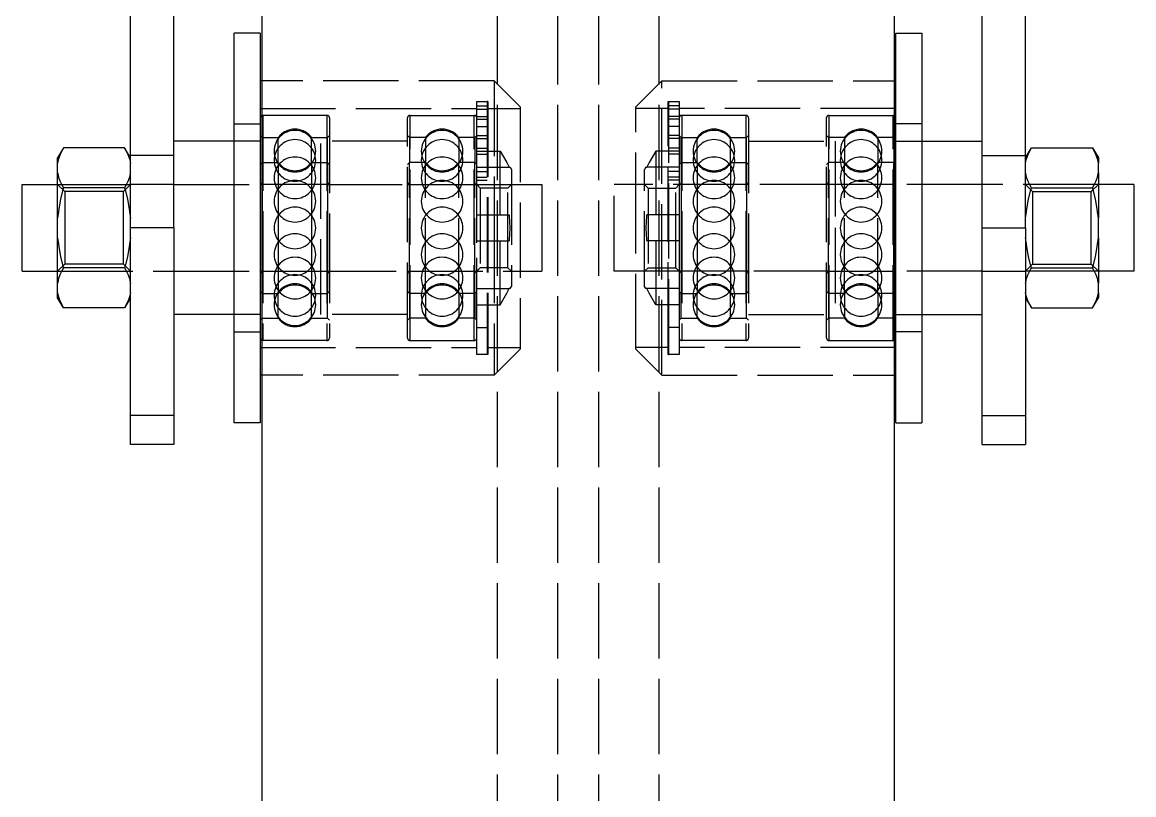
# Model space of a CAD drawing. Extents: x -8712 to 1826, y -2785 to 399.
# Drawn here: x -949.7 to -821.4, y 17.4 to 106.6 of the extents above; entities that cross this region are included whole.
import ezdxf

# ---------------------------------------------------------------- set-up
doc = ezdxf.new("R2010")
doc.units = 0
doc.linetypes.add('DASHED', pattern=[11.05, 8.7, -2.35])
doc.linetypes.add('DOT', pattern=[2.2, 1.1, -1.1])
doc.layers.get('0').update_dxf_attribs({"linetype": 'CONTINUOUS'})
doc.layers.add('INVISIBLE', color=6, linetype='DOT')

msp = doc.modelspace()

# ---------------------------------------------------------------- linework, layer by layer
for p, q in [((-922.061476, 174.445422), (-922.061476, -125.554578)), ((-849.061476, 174.445422), (-849.061476, -125.554578)), ((-937.257005, 82.87299), (-937.257005, 142.87299)), ((-932.257005, 82.87299), (-932.257005, 142.87299)), ((-838.865948, 82.87299), (-838.865948, 142.87299)), ((-833.865948, 82.87299), (-833.865948, 142.87299)), ((-925.257005, 92.87299), (-932.257005, 92.87299)), ((-845.865948, 92.87299), (-838.865948, 92.87299)), ((-937.257005, 57.87299), (-937.257005, 82.87299)), ((-932.257005, 82.87299), (-937.257005, 82.87299)), ((-932.257005, 82.87299), (-932.257005, 57.87299)), ((-838.865948, 57.87299), (-838.865948, 82.87299)), ((-838.865948, 82.87299), (-833.865948, 82.87299)), ((-833.865948, 82.87299), (-833.865948, 57.87299)), ((-925.257005, 72.87299), (-932.257005, 72.87299)), ((-845.865948, 72.87299), (-838.865948, 72.87299)), ((-932.257005, 57.87299), (-937.257005, 57.87299)), ((-838.865948, 57.87299), (-833.865948, 57.87299))]:
    msp.add_line(p, q)
at = {"color": 6}
for p, q in [((-922.257005, 105.37299), (-925.257005, 105.37299)), ((-925.257005, 82.87299), (-925.257005, 105.37299)), ((-922.257005, 105.37299), (-922.257005, 60.37299)), ((-848.865948, 105.37299), (-845.865948, 105.37299)), ((-848.865948, 82.87299), (-848.865948, 105.37299)), ((-845.865948, 105.37299), (-845.865948, 60.37299)), ((-922.061476, 99.87299), (-922.257005, 99.87299)), ((-849.061476, 99.87299), (-848.865948, 99.87299)), ((-925.257005, 60.37299), (-925.257005, 82.87299)), ((-848.865948, 60.37299), (-848.865948, 82.87299)), ((-922.061476, 65.87299), (-922.257005, 65.87299)), ((-849.061476, 65.87299), (-848.865948, 65.87299)), ((-922.257005, 60.37299), (-925.257005, 60.37299)), ((-848.865948, 60.37299), (-845.865948, 60.37299))]:
    msp.add_line(p, q, dxfattribs=at)
at = {"color": 1}
for p, q in [((-944.988655, 92.110606), (-945.657005, 90.95299)), ((-945.444431, 91.15885), (-945.579277, 90.7339)), ((-945.251021, 91.613887), (-945.444431, 91.15885)), ((-944.988655, 92.110606), (-945.251021, 91.613887)), ((-937.925355, 92.110594), (-944.988655, 92.110594)), ((-937.257005, 90.95299), (-937.925355, 92.110606)), ((-937.925355, 92.110606), (-937.662989, 91.613887)), ((-937.662989, 91.613887), (-937.469579, 91.15885)), ((-937.469579, 91.15885), (-937.334732, 90.7339)), ((-833.865948, 90.95299), (-833.197598, 92.110606)), ((-833.78822, 90.7339), (-833.653374, 91.15885)), ((-833.653374, 91.15885), (-833.459964, 91.613887)), ((-833.459964, 91.613887), (-833.197598, 92.110606)), ((-833.197598, 92.110594), (-826.134297, 92.110594)), ((-826.134297, 92.110606), (-825.465948, 90.95299)), ((-825.871932, 91.613887), (-826.134297, 92.110606)), ((-825.678522, 91.15885), (-825.871932, 91.613887)), ((-825.543675, 90.7339), (-825.678522, 91.15885)), ((-945.579277, 90.7339), (-945.657007, 90.368283)), ((-945.657005, 90.368291), (-945.657005, 90.95299)), ((-945.657005, 89.234104), (-945.657005, 90.368282)), ((-937.334732, 90.7339), (-937.257003, 90.368283)), ((-833.865949, 90.368283), (-833.78822, 90.7339)), ((-825.465946, 90.368283), (-825.543675, 90.7339)), ((-825.465948, 90.95299), (-825.465948, 90.368291)), ((-825.465948, 89.234104), (-825.465948, 90.368282)), ((-945.657007, 89.234101), (-945.640664, 89.14078)), ((-945.657005, 84.007186), (-945.657005, 89.234095)), ((-945.640664, 89.14078), (-945.540259, 88.729395)), ((-945.540259, 88.729395), (-945.386948, 88.295616)), ((-937.373751, 88.729395), (-937.527062, 88.295616)), ((-937.273346, 89.14078), (-937.373751, 88.729395)), ((-937.257003, 89.234101), (-937.273346, 89.14078)), ((-833.849607, 89.140782), (-833.865949, 89.234101)), ((-833.749201, 88.729394), (-833.849607, 89.140782)), ((-833.595891, 88.295616), (-833.749201, 88.729394)), ((-825.736004, 88.295616), (-825.582694, 88.729394)), ((-825.582694, 88.729394), (-825.482288, 89.140782)), ((-825.482288, 89.140782), (-825.465946, 89.234101)), ((-825.465948, 89.234095), (-825.465948, 84.007186)), ((-945.386948, 88.295616), (-945.171825, 87.828867)), ((-945.171825, 87.828867), (-944.988655, 87.492264)), ((-944.988655, 87.492264), (-945.08449, 87.149345)), ((-937.925355, 87.491792), (-944.988655, 87.491792)), ((-937.742185, 87.828867), (-937.925355, 87.492264)), ((-937.925355, 87.492264), (-937.82952, 87.149345)), ((-937.527062, 88.295616), (-937.742185, 87.828867)), ((-833.380768, 87.828867), (-833.595891, 88.295616)), ((-833.197598, 87.492264), (-833.380768, 87.828867)), ((-833.293433, 87.149345), (-833.197598, 87.492264)), ((-833.197598, 87.491792), (-826.134297, 87.491792)), ((-826.134297, 87.492264), (-825.951128, 87.828867)), ((-826.038463, 87.149345), (-826.134297, 87.492264)), ((-825.951128, 87.828867), (-825.736004, 88.295616)), ((-945.322603, 86.186737), (-945.495406, 85.29976)), ((-945.08449, 87.149345), (-945.322603, 86.186737)), ((-937.82952, 87.149345), (-937.591407, 86.186737)), ((-937.591407, 86.186737), (-937.418604, 85.29976)), ((-833.704348, 85.299764), (-833.531546, 86.186732)), ((-833.531546, 86.186732), (-833.293433, 87.149345)), ((-825.800349, 86.186732), (-826.038463, 87.149345)), ((-825.627547, 85.299764), (-825.800349, 86.186732)), ((-945.495406, 85.29976), (-945.612691, 84.464295)), ((-937.418604, 85.29976), (-937.301319, 84.464295)), ((-833.821634, 84.464295), (-833.704348, 85.299764)), ((-825.510262, 84.464295), (-825.627547, 85.299764)), ((-945.612691, 84.464295), (-945.657005, 84.007186)), ((-945.657005, 81.738794), (-945.657005, 84.007186)), ((-937.301319, 84.464295), (-937.257005, 84.007186)), ((-833.865948, 84.007186), (-833.821634, 84.464295)), ((-825.465948, 84.007186), (-825.510262, 84.464295)), ((-825.465948, 81.738794), (-825.465948, 84.007186)), ((-945.657005, 81.738794), (-945.612691, 81.281685)), ((-945.657005, 76.511885), (-945.657005, 81.738794)), ((-945.612691, 81.281685), (-945.495405, 80.446216)), ((-937.301319, 81.281685), (-937.418605, 80.446216)), ((-937.257005, 81.738794), (-937.301319, 81.281685)), ((-833.821634, 81.281685), (-833.865948, 81.738794)), ((-833.704349, 80.44622), (-833.821634, 81.281685)), ((-825.627547, 80.44622), (-825.510262, 81.281685)), ((-825.510262, 81.281685), (-825.465948, 81.738794)), ((-825.465948, 81.738794), (-825.465948, 76.511885)), ((-945.495405, 80.446216), (-945.322604, 79.559248)), ((-937.418605, 80.446216), (-937.591406, 79.559248)), ((-833.531545, 79.559243), (-833.704349, 80.44622)), ((-825.80035, 79.559243), (-825.627547, 80.44622)), ((-945.322604, 79.559248), (-945.08449, 78.596635)), ((-945.08449, 78.596635), (-944.988655, 78.253716)), ((-937.82952, 78.596635), (-937.925355, 78.253716)), ((-937.591406, 79.559248), (-937.82952, 78.596635)), ((-833.293433, 78.596635), (-833.531545, 79.559243)), ((-833.197598, 78.253716), (-833.293433, 78.596635)), ((-826.134297, 78.253716), (-826.038463, 78.596635)), ((-826.038463, 78.596635), (-825.80035, 79.559243)), ((-945.386948, 77.450364), (-945.540259, 77.016586)), ((-945.171825, 77.917113), (-945.386948, 77.450364)), ((-944.988655, 78.253716), (-945.171825, 77.917113)), ((-937.925355, 78.254188), (-944.988655, 78.254188)), ((-937.925355, 78.253716), (-937.742185, 77.917113)), ((-937.742185, 77.917113), (-937.527062, 77.450364)), ((-937.527062, 77.450364), (-937.373751, 77.016586)), ((-833.749202, 77.016585), (-833.595891, 77.450364)), ((-833.595891, 77.450364), (-833.380768, 77.917113)), ((-833.380768, 77.917113), (-833.197598, 78.253716)), ((-833.197598, 78.254188), (-826.134297, 78.254188)), ((-825.951128, 77.917113), (-826.134297, 78.253716)), ((-825.736004, 77.450364), (-825.951128, 77.917113)), ((-825.582694, 77.016585), (-825.736004, 77.450364)), ((-945.640664, 76.605198), (-945.657007, 76.511879)), ((-945.657005, 75.377698), (-945.657005, 76.511876)), ((-945.540259, 77.016586), (-945.640664, 76.605198)), ((-937.373751, 77.016586), (-937.273345, 76.605198)), ((-937.273345, 76.605198), (-937.257003, 76.511879)), ((-833.865949, 76.511879), (-833.849607, 76.6052)), ((-833.849607, 76.6052), (-833.749202, 77.016585)), ((-825.482289, 76.6052), (-825.582694, 77.016585)), ((-825.465946, 76.511879), (-825.482289, 76.6052)), ((-825.465948, 75.377698), (-825.465948, 76.511876)), ((-945.657007, 75.377697), (-945.579277, 75.01208)), ((-945.657005, 74.79299), (-945.657005, 75.377689)), ((-944.988655, 73.635374), (-945.657005, 74.79299)), ((-945.579277, 75.01208), (-945.444431, 74.58713)), ((-945.444431, 74.58713), (-945.251021, 74.132093)), ((-937.257005, 74.79299), (-937.925355, 73.635374)), ((-937.469579, 74.58713), (-937.662989, 74.132093)), ((-937.334732, 75.01208), (-937.469579, 74.58713)), ((-937.257003, 75.377697), (-937.334732, 75.01208)), ((-833.78822, 75.01208), (-833.865949, 75.377697)), ((-833.865948, 74.79299), (-833.197598, 73.635374)), ((-833.653374, 74.58713), (-833.78822, 75.01208)), ((-833.459964, 74.132093), (-833.653374, 74.58713)), ((-826.134297, 73.635374), (-825.465948, 74.79299)), ((-825.871932, 74.132093), (-825.678522, 74.58713)), ((-825.678522, 74.58713), (-825.543675, 75.01208)), ((-825.543675, 75.01208), (-825.465946, 75.377697)), ((-825.465948, 75.377689), (-825.465948, 74.79299)), ((-945.251021, 74.132093), (-944.988655, 73.635374)), ((-937.925355, 73.635386), (-944.988655, 73.635386)), ((-944.988655, 73.635374), (-944.988655, 73.635374)), ((-937.662989, 74.132093), (-937.925355, 73.635374)), ((-937.925355, 73.635374), (-937.925355, 73.635374)), ((-833.197598, 73.635374), (-833.459964, 74.132093)), ((-833.197598, 73.635386), (-826.134297, 73.635386)), ((-833.197598, 73.635374), (-833.197598, 73.635374)), ((-826.134297, 73.635374), (-825.871932, 74.132093)), ((-826.134297, 73.635374), (-826.134297, 73.635374))]:
    msp.add_line(p, q, dxfattribs=at)
at = {"color": 2}
for p, q in [((-949.747481, 87.87299), (-945.657005, 87.87299)), ((-949.747481, 77.87299), (-949.747481, 87.87299)), ((-821.375472, 87.87299), (-825.465948, 87.87299)), ((-821.375472, 87.87299), (-821.375472, 82.87299)), ((-821.375472, 82.87299), (-821.375472, 77.87299)), ((-949.747481, 77.87299), (-945.657005, 77.87299)), ((-821.375472, 77.87299), (-825.465948, 77.87299))]:
    msp.add_line(p, q, dxfattribs=at)
at = {"layer": 'INVISIBLE', "linetype": 'DASHED'}
for p, q in [((-894.911476, 174.445422), (-894.911476, -125.554578)), ((-887.911476, 174.445422), (-887.911476, -125.554578)), ((-883.211476, 174.445422), (-883.211476, -125.554578)), ((-876.211476, 174.445422), (-876.211476, -125.554578)), ((-895.257005, 99.87299), (-922.061476, 99.87299)), ((-895.257005, 99.87299), (-895.257005, 82.87299)), ((-895.257005, 99.87299), (-892.257005, 96.87299)), ((-875.865948, 99.87299), (-878.865948, 96.87299)), ((-875.865948, 65.87299), (-875.865948, 99.87299)), ((-875.865948, 99.87299), (-849.061476, 99.87299)), ((-922.257005, 96.67299), (-897.257005, 96.67299)), ((-897.257005, 97.47299), (-896.057005, 97.47299)), ((-897.257005, 97.402687), (-897.257005, 97.47299)), ((-897.257005, 97.40107), (-897.257005, 97.402687)), ((-897.257005, 97.192455), (-897.257005, 97.40107)), ((-897.257005, 97.186004), (-897.257005, 97.192455)), ((-897.257005, 96.844319), (-897.257005, 97.186004)), ((-897.257005, 96.975507), (-896.057005, 96.975507)), ((-897.257005, 96.829911), (-897.257005, 96.844319)), ((-897.257005, 96.361631), (-897.257005, 96.829911)), ((-897.257005, 96.574706), (-896.057005, 96.574706)), ((-897.257005, 96.336301), (-897.257005, 96.361631)), ((-897.257005, 95.74904), (-897.257005, 96.336301)), ((-896.057005, 97.47299), (-896.057005, 68.27299)), ((-895.957005, 97.47299), (-896.057005, 97.47299)), ((-895.957005, 97.47299), (-895.957005, 68.27299)), ((-895.957005, 96.67299), (-892.257005, 96.67299)), ((-892.257005, 96.87299), (-892.257005, 68.87299)), ((-878.865948, 82.87299), (-878.865948, 96.87299)), ((-875.165948, 96.67299), (-878.865948, 96.67299)), ((-875.165948, 70.229019), (-875.165948, 97.47299)), ((-875.165948, 97.47299), (-873.865948, 97.47299)), ((-875.065948, 68.27299), (-875.065948, 97.47299)), ((-873.865948, 96.975507), (-875.065948, 96.975507)), ((-873.865948, 96.574706), (-875.065948, 96.574706)), ((-873.865948, 97.47299), (-873.865948, 97.402687)), ((-873.865948, 97.402687), (-873.865948, 97.40107)), ((-873.865948, 97.40107), (-873.865948, 97.192455)), ((-873.865948, 97.192455), (-873.865948, 97.186004)), ((-873.865948, 97.186004), (-873.865948, 96.844319)), ((-873.865948, 96.844319), (-873.865948, 96.829911)), ((-873.865948, 96.829911), (-873.865948, 96.361631)), ((-848.865948, 96.67299), (-873.865948, 96.67299)), ((-873.865948, 96.361631), (-873.865948, 96.336301)), ((-873.865948, 96.336301), (-873.865948, 95.74904)), ((-921.957005, 95.87299), (-921.957005, 82.87299)), ((-914.557005, 95.87299), (-921.957005, 95.87299)), ((-914.557005, 95.87299), (-914.557005, 82.87299)), ((-914.257005, 95.57299), (-914.257005, 82.87299)), ((-905.257005, 70.17299), (-905.257005, 95.57299)), ((-904.957005, 69.87299), (-904.957005, 95.87299)), ((-904.957005, 95.87299), (-897.557005, 95.87299)), ((-897.557005, 69.87299), (-897.557005, 95.87299)), ((-897.257005, 95.710036), (-897.257005, 95.74904)), ((-897.257005, 95.719386), (-896.057005, 95.719386)), ((-897.257005, 95.012446), (-897.257005, 95.710036)), ((-897.257005, 95.430026), (-896.057005, 95.430026)), ((-897.257005, 94.957288), (-897.257005, 95.012446)), ((-873.865948, 95.719386), (-875.065948, 95.719386)), ((-873.865948, 95.430026), (-875.065948, 95.430026)), ((-873.865948, 95.74904), (-873.865948, 95.710036)), ((-873.865948, 95.710036), (-873.865948, 95.012446)), ((-873.865948, 95.012446), (-873.865948, 94.957288)), ((-873.565948, 95.87299), (-873.565948, 82.87299)), ((-866.165948, 95.87299), (-873.565948, 95.87299)), ((-866.165948, 95.87299), (-866.165948, 82.87299)), ((-865.865948, 95.57299), (-865.865948, 82.87299)), ((-856.865948, 70.17299), (-856.865948, 95.57299)), ((-856.565948, 69.87299), (-856.565948, 95.87299)), ((-856.565948, 95.87299), (-849.165948, 95.87299)), ((-849.165948, 69.87299), (-849.165948, 95.87299)), ((-925.257005, 94.87299), (-922.257005, 94.87299)), ((-897.257005, 94.085472), (-897.257005, 94.957288)), ((-897.257005, 94.574706), (-896.057005, 94.574706)), ((-897.257005, 93.196749), (-897.257005, 94.085472)), ((-873.865948, 94.574706), (-875.065948, 94.574706)), ((-873.865948, 94.957288), (-873.865948, 94.158943)), ((-873.865948, 94.158943), (-873.865948, 94.085472)), ((-873.865948, 94.085472), (-873.865948, 93.196749)), ((-845.865948, 94.87299), (-848.865948, 94.87299)), ((-922.257005, 92.87299), (-925.257005, 92.87299)), ((-922.257005, 93.53799), (-922.032005, 93.31299)), ((-922.032005, 90.43299), (-922.032005, 93.31299)), ((-922.032005, 93.31299), (-920.177005, 93.31299)), ((-920.177005, 90.43299), (-920.177005, 93.31299)), ((-916.337005, 90.43299), (-916.337005, 93.31299)), ((-916.337005, 93.31299), (-914.482005, 93.31299)), ((-915.257005, 72.87299), (-915.257005, 92.87299)), ((-905.257005, 92.87299), (-915.257005, 92.87299)), ((-914.482005, 93.31299), (-914.257005, 93.53799)), ((-914.482005, 90.43299), (-914.482005, 93.31299)), ((-905.032005, 93.31299), (-905.257005, 93.53799)), ((-905.032005, 93.31299), (-905.032005, 90.43299)), ((-903.177005, 93.31299), (-905.032005, 93.31299)), ((-903.177005, 93.31299), (-903.177005, 90.43299)), ((-897.482005, 93.31299), (-899.337005, 93.31299)), ((-899.337005, 93.31299), (-899.337005, 90.43299)), ((-897.257005, 93.53799), (-897.482005, 93.31299)), ((-897.482005, 93.31299), (-897.482005, 90.43299)), ((-897.257005, 93.555542), (-896.057005, 93.555542)), ((-897.257005, 93.196749), (-896.057005, 93.196749)), ((-897.257005, 93.10318), (-897.257005, 93.196749)), ((-897.257005, 92.135132), (-897.257005, 93.10318)), ((-873.865948, 93.555542), (-875.065948, 93.555542)), ((-873.865948, 93.196749), (-875.065948, 93.196749)), ((-873.865948, 93.53799), (-873.640948, 93.31299)), ((-873.865948, 93.196749), (-873.865948, 93.10318)), ((-873.865948, 93.10318), (-873.865948, 92.135132)), ((-873.640948, 90.43299), (-873.640948, 93.31299)), ((-873.640948, 93.31299), (-871.785948, 93.31299)), ((-871.785948, 90.43299), (-871.785948, 93.31299)), ((-867.945948, 90.43299), (-867.945948, 93.31299)), ((-867.945948, 93.31299), (-866.090948, 93.31299)), ((-866.090948, 93.31299), (-865.865948, 93.53799)), ((-866.090948, 90.43299), (-866.090948, 93.31299)), ((-865.865948, 92.87299), (-855.865948, 92.87299)), ((-856.640948, 93.31299), (-856.865948, 93.53799)), ((-856.640948, 93.31299), (-856.640948, 90.43299)), ((-854.785948, 93.31299), (-856.640948, 93.31299)), ((-855.865948, 92.87299), (-855.865948, 82.87299)), ((-854.785948, 93.31299), (-854.785948, 90.43299)), ((-850.945948, 93.31299), (-850.945948, 90.43299)), ((-849.090948, 93.31299), (-850.945948, 93.31299)), ((-848.865948, 93.53799), (-849.090948, 93.31299)), ((-849.090948, 93.31299), (-849.090948, 90.43299)), ((-848.865948, 92.87299), (-845.865948, 92.87299)), ((-932.257005, 91.222355), (-937.257005, 91.222355)), ((-897.257005, 92.020089), (-897.257005, 92.135132)), ((-897.257005, 92.065378), (-896.057005, 92.065378)), ((-897.257005, 90.984315), (-897.257005, 92.020089)), ((-897.257005, 91.74711), (-894.556043, 91.747004)), ((-897.257005, 91.393566), (-896.057005, 91.393566)), ((-894.556043, 84.373614), (-894.556043, 91.747004)), ((-894.556041, 91.747001), (-893.798094, 90.412483)), ((-876.566911, 91.747001), (-877.324854, 90.412491)), ((-873.865948, 91.74711), (-876.56691, 91.74711)), ((-876.56691, 91.747004), (-876.56691, 84.373614)), ((-873.865948, 92.065378), (-875.065948, 92.065378)), ((-873.865948, 91.393566), (-875.065948, 91.393566)), ((-873.865948, 92.135132), (-873.865948, 92.020089)), ((-873.865948, 92.020089), (-873.865948, 90.984315)), ((-838.865948, 91.222355), (-833.865948, 91.222355)), ((-922.257005, 90.20799), (-922.032005, 90.43299)), ((-922.032005, 90.43299), (-922.032005, 82.87299)), ((-922.032005, 90.43299), (-920.177005, 90.43299)), ((-920.177005, 90.43299), (-920.177005, 82.87299)), ((-916.337005, 90.43299), (-916.337005, 82.87299)), ((-916.337005, 90.43299), (-914.482005, 90.43299)), ((-914.482005, 90.43299), (-914.482005, 82.87299)), ((-914.482005, 90.43299), (-914.257005, 90.20799)), ((-905.032005, 90.43299), (-905.257005, 90.20799)), ((-905.032005, 75.31299), (-905.032005, 90.43299)), ((-903.177005, 90.43299), (-905.032005, 90.43299)), ((-903.177005, 75.31299), (-903.177005, 90.43299)), ((-897.482005, 90.43299), (-899.337005, 90.43299)), ((-899.337005, 75.31299), (-899.337005, 90.43299)), ((-897.482005, 75.31299), (-897.482005, 90.43299)), ((-897.257005, 90.20799), (-897.482005, 90.43299)), ((-897.257005, 90.846872), (-897.257005, 90.984315)), ((-897.257005, 89.755382), (-897.257005, 90.846872)), ((-897.257005, 89.87299), (-893.493105, 89.87299)), ((-893.798094, 90.412483), (-893.493096, 89.872999)), ((-893.493096, 89.872999), (-893.401342, 89.87299)), ((-893.401342, 89.87299), (-893.257005, 89.62299)), ((-877.72161, 89.87299), (-877.865948, 89.62299)), ((-877.72161, 89.87299), (-877.629848, 89.872976)), ((-877.324854, 90.412491), (-877.629848, 89.872976)), ((-873.865948, 89.87299), (-877.629848, 89.87299)), ((-873.865948, 90.984315), (-873.865948, 90.846872)), ((-873.865948, 90.846872), (-873.865948, 89.755382)), ((-873.865948, 90.20799), (-873.640948, 90.43299)), ((-873.640948, 90.43299), (-873.640948, 82.87299)), ((-873.640948, 90.43299), (-871.785948, 90.43299)), ((-871.785948, 90.43299), (-871.785948, 82.87299)), ((-867.945948, 90.43299), (-867.945948, 82.87299)), ((-867.945948, 90.43299), (-866.090948, 90.43299)), ((-866.090948, 90.43299), (-866.090948, 82.87299)), ((-866.090948, 90.43299), (-865.865948, 90.20799)), ((-856.640948, 90.43299), (-856.865948, 90.20799)), ((-856.640948, 75.31299), (-856.640948, 90.43299)), ((-854.785948, 90.43299), (-856.640948, 90.43299)), ((-854.785948, 75.31299), (-854.785948, 90.43299)), ((-850.945948, 75.31299), (-850.945948, 90.43299)), ((-849.090948, 90.43299), (-850.945948, 90.43299)), ((-849.090948, 75.31299), (-849.090948, 90.43299)), ((-848.865948, 90.20799), (-849.090948, 90.43299)), ((-897.257005, 89.595088), (-897.257005, 89.755382)), ((-897.257005, 88.460168), (-897.257005, 89.595088)), ((-897.257005, 89.393566), (-896.057005, 89.393566)), ((-897.257005, 88.721753), (-896.057005, 88.721753)), ((-893.257005, 89.62299), (-893.257005, 76.12299)), ((-877.865948, 76.12299), (-877.865948, 89.62299)), ((-873.865948, 89.393566), (-875.065948, 89.393566)), ((-873.865948, 88.721753), (-875.065948, 88.721753)), ((-873.865948, 89.755382), (-873.865948, 89.595088)), ((-873.865948, 89.595088), (-873.865948, 88.460168)), ((-945.657005, 87.87299), (-944.845205, 87.06119)), ((-945.657005, 87.87299), (-937.257005, 87.87299)), ((-937.257005, 87.87299), (-938.068805, 87.06119)), ((-932.257005, 87.87299), (-937.257005, 87.87299)), ((-932.257005, 87.87299), (-922.257005, 87.87299)), ((-922.257005, 87.87299), (-921.957005, 87.87299)), ((-914.557005, 87.87299), (-921.957005, 87.87299)), ((-914.557005, 87.87299), (-905.257005, 87.87299)), ((-905.257005, 87.87299), (-897.259005, 87.87299)), ((-897.257005, 88.27707), (-897.257005, 88.460168)), ((-897.257005, 88.374402), (-896.057005, 88.374402)), ((-897.257005, 87.111146), (-897.257005, 88.27707)), ((-896.851105, 87.46709), (-897.257005, 87.87299)), ((-897.257005, 87.87299), (-893.257005, 87.87299)), ((-893.662905, 87.46709), (-896.851105, 87.46709)), ((-896.851105, 87.46709), (-896.851105, 78.27889)), ((-893.662905, 87.46709), (-893.257005, 87.87299)), ((-893.662905, 78.27889), (-893.662905, 87.46709)), ((-893.257005, 87.87299), (-889.747481, 87.87299)), ((-889.747481, 87.87299), (-889.747481, 82.87299)), ((-881.375472, 77.87299), (-881.375472, 87.87299)), ((-865.865948, 87.87299), (-881.375472, 87.87299)), ((-877.460048, 87.46709), (-877.865948, 87.87299)), ((-877.460048, 87.46709), (-874.271848, 87.46709)), ((-877.460048, 87.46709), (-877.460048, 78.27889)), ((-873.865948, 88.374402), (-875.065948, 88.374402)), ((-874.271848, 87.46709), (-873.865948, 87.87299)), ((-874.271848, 78.27889), (-874.271848, 87.46709)), ((-873.865948, 88.460168), (-873.865948, 88.27707)), ((-873.865948, 88.27707), (-873.865948, 87.111146)), ((-855.865948, 87.87299), (-865.865948, 87.87299)), ((-848.865948, 87.87299), (-855.865948, 87.87299)), ((-838.865948, 87.87299), (-848.865948, 87.87299)), ((-825.465948, 87.87299), (-838.865948, 87.87299)), ((-833.865948, 87.87299), (-833.054148, 87.06119)), ((-825.465948, 87.87299), (-826.277748, 87.06119)), ((-938.068805, 87.06119), (-944.845205, 87.06119)), ((-944.845205, 87.06119), (-944.845205, 82.87299)), ((-938.068805, 78.68479), (-938.068805, 87.06119)), ((-897.257005, 86.905807), (-897.257005, 87.111146)), ((-897.257005, 85.721309), (-897.257005, 86.905807)), ((-873.865948, 87.111146), (-873.865948, 86.905807)), ((-873.865948, 86.905807), (-873.865948, 85.721309)), ((-833.054148, 87.06119), (-826.277748, 87.06119)), ((-833.054148, 87.06119), (-833.054148, 82.87299)), ((-826.277748, 78.68479), (-826.277748, 87.06119)), ((-897.257005, 85.494807), (-897.257005, 85.721309)), ((-897.257005, 84.30404), (-897.257005, 85.494807)), ((-873.865948, 85.721309), (-873.865948, 85.494807)), ((-873.865948, 85.494807), (-873.865948, 84.30404)), ((-897.257005, 84.37299), (-894.556043, 84.373614)), ((-897.257005, 84.057975), (-897.257005, 84.30404)), ((-897.257005, 82.87299), (-897.257005, 84.057975)), ((-894.556041, 84.373614), (-893.493105, 84.373182)), ((-893.480525, 84.265418), (-893.493105, 84.373182)), ((-893.420903, 83.562512), (-893.480525, 84.265418)), ((-893.401342, 82.87299), (-893.420903, 83.562512)), ((-877.702051, 83.562498), (-877.72161, 82.87299)), ((-877.642432, 84.265381), (-877.702051, 83.562498)), ((-877.629857, 84.373002), (-877.642432, 84.265381)), ((-876.566911, 84.373614), (-877.629857, 84.373002)), ((-873.865948, 84.37299), (-876.56691, 84.37299)), ((-873.865948, 84.30404), (-873.865948, 84.057975)), ((-873.865948, 84.057975), (-873.865948, 82.87299)), ((-944.845205, 82.87299), (-944.845205, 78.68479)), ((-922.032005, 82.87299), (-922.032005, 75.31299)), ((-921.957005, 82.87299), (-921.957005, 69.87299)), ((-920.177005, 82.87299), (-920.177005, 75.31299)), ((-916.337005, 82.87299), (-916.337005, 75.31299)), ((-914.557005, 82.87299), (-914.557005, 69.87299)), ((-914.482005, 82.87299), (-914.482005, 75.31299)), ((-914.257005, 82.87299), (-914.257005, 70.17299)), ((-897.257005, 82.609468), (-897.257005, 82.87299)), ((-897.257005, 81.44194), (-897.257005, 82.609468)), ((-895.257005, 82.87299), (-895.257005, 65.87299)), ((-893.480521, 81.480599), (-893.420902, 82.183482)), ((-893.420902, 82.183482), (-893.401342, 82.87299)), ((-889.747481, 82.87299), (-889.747481, 77.87299)), ((-878.865948, 68.87299), (-878.865948, 82.87299)), ((-877.72161, 82.87299), (-877.70205, 82.183468)), ((-877.70205, 82.183468), (-877.642427, 81.480562)), ((-873.865948, 82.87299), (-873.865948, 82.609468)), ((-873.865948, 82.609468), (-873.865948, 81.44194)), ((-873.640948, 82.87299), (-873.640948, 75.31299)), ((-873.565948, 82.87299), (-873.565948, 69.87299)), ((-871.785948, 82.87299), (-871.785948, 75.31299)), ((-867.945948, 82.87299), (-867.945948, 75.31299)), ((-866.165948, 82.87299), (-866.165948, 69.87299)), ((-866.090948, 82.87299), (-866.090948, 75.31299)), ((-865.865948, 82.87299), (-865.865948, 70.17299)), ((-855.865948, 82.87299), (-855.865948, 72.87299)), ((-833.054148, 82.87299), (-833.054148, 78.68479)), ((-897.257005, 81.163556), (-897.257005, 81.44194)), ((-897.257005, 81.37299), (-894.556043, 81.37299)), ((-897.257005, 70.733534), (-897.257005, 81.163556)), ((-894.556043, 73.998976), (-894.556043, 81.372366)), ((-894.556041, 81.372366), (-893.493096, 81.372978)), ((-893.493096, 81.372978), (-893.480521, 81.480599)), ((-877.642427, 81.480562), (-877.629848, 81.372798)), ((-876.566911, 81.372366), (-877.629848, 81.372798)), ((-873.865948, 81.37299), (-876.56691, 81.372366)), ((-876.56691, 81.372366), (-876.56691, 73.998976)), ((-873.865948, 81.44194), (-873.865948, 81.163556)), ((-873.865948, 81.163556), (-873.865948, 80.024671)), ((-873.865948, 80.024671), (-873.865948, 79.734488)), ((-873.865948, 79.734488), (-873.865948, 78.634834)), ((-945.657005, 77.87299), (-944.845205, 78.68479)), ((-938.068805, 78.68479), (-944.845205, 78.68479)), ((-937.257005, 77.87299), (-938.068805, 78.68479)), ((-873.865948, 78.634834), (-873.865948, 78.336344)), ((-873.865948, 78.336344), (-873.865948, 77.285812)), ((-833.865948, 77.87299), (-833.054148, 78.68479)), ((-833.054148, 78.68479), (-826.277748, 78.68479)), ((-825.465948, 77.87299), (-826.277748, 78.68479)), ((-945.657005, 77.87299), (-932.257005, 77.87299)), ((-932.257005, 77.87299), (-922.257005, 77.87299)), ((-922.257005, 77.87299), (-915.257005, 77.87299)), ((-915.257005, 77.87299), (-905.257005, 77.87299)), ((-905.257005, 77.87299), (-889.747481, 77.87299)), ((-896.851105, 78.27889), (-897.257005, 77.87299)), ((-893.662905, 78.27889), (-896.851105, 78.27889)), ((-893.662905, 78.27889), (-893.257005, 77.87299)), ((-877.865948, 77.87299), (-881.375472, 77.87299)), ((-877.460048, 78.27889), (-877.865948, 77.87299)), ((-873.865948, 77.87299), (-877.865948, 77.87299)), ((-877.460048, 78.27889), (-874.271848, 78.27889)), ((-874.271848, 78.27889), (-873.865948, 77.87299)), ((-873.865948, 77.285812), (-873.865948, 76.982899)), ((-865.865948, 77.87299), (-873.863948, 77.87299)), ((-856.565948, 77.87299), (-865.865948, 77.87299)), ((-856.565948, 77.87299), (-849.165948, 77.87299)), ((-848.865948, 77.87299), (-849.165948, 77.87299)), ((-838.865948, 77.87299), (-848.865948, 77.87299)), ((-838.865948, 77.87299), (-833.865948, 77.87299)), ((-825.465948, 77.87299), (-833.865948, 77.87299)), ((-897.257005, 75.87299), (-893.493105, 75.87299)), ((-893.798099, 75.333489), (-893.493105, 75.873004)), ((-893.401342, 75.87299), (-893.493105, 75.873004)), ((-893.401342, 75.87299), (-893.257005, 76.12299)), ((-877.72161, 75.87299), (-877.865948, 76.12299)), ((-877.629857, 75.872981), (-877.72161, 75.87299)), ((-877.324858, 75.333497), (-877.629857, 75.872981)), ((-873.865948, 75.87299), (-877.629848, 75.87299)), ((-873.865948, 76.982899), (-873.865948, 75.990598)), ((-873.865948, 75.990598), (-873.865948, 75.68749)), ((-922.257005, 75.53799), (-922.032005, 75.31299)), ((-922.032005, 72.43299), (-922.032005, 75.31299)), ((-922.032005, 75.31299), (-920.177005, 75.31299)), ((-920.177005, 72.43299), (-920.177005, 75.31299)), ((-916.337005, 72.43299), (-916.337005, 75.31299)), ((-916.337005, 75.31299), (-914.482005, 75.31299)), ((-914.482005, 75.31299), (-914.257005, 75.53799)), ((-914.482005, 72.43299), (-914.482005, 75.31299)), ((-905.032005, 75.31299), (-905.257005, 75.53799)), ((-905.032005, 75.31299), (-905.032005, 72.43299)), ((-903.177005, 75.31299), (-905.032005, 75.31299)), ((-903.177005, 75.31299), (-903.177005, 72.43299)), ((-899.337005, 75.31299), (-899.337005, 72.43299)), ((-897.482005, 75.31299), (-899.337005, 75.31299)), ((-897.257005, 75.53799), (-897.482005, 75.31299)), ((-897.482005, 75.31299), (-897.482005, 72.43299)), ((-894.556041, 73.998979), (-893.798099, 75.333489)), ((-876.566911, 73.998979), (-877.324858, 75.333497)), ((-873.865948, 75.68749), (-873.865948, 74.761665)), ((-873.865948, 75.53799), (-873.640948, 75.31299)), ((-873.865948, 74.761665), (-873.865948, 74.462879)), ((-873.865948, 74.462879), (-873.865948, 73.610848)), ((-873.640948, 72.43299), (-873.640948, 75.31299)), ((-873.640948, 75.31299), (-871.785948, 75.31299)), ((-871.785948, 72.43299), (-871.785948, 75.31299)), ((-867.945948, 72.43299), (-867.945948, 75.31299)), ((-867.945948, 75.31299), (-866.090948, 75.31299)), ((-866.090948, 75.31299), (-865.865948, 75.53799)), ((-866.090948, 72.43299), (-866.090948, 75.31299)), ((-856.640948, 75.31299), (-856.865948, 75.53799)), ((-856.640948, 75.31299), (-856.640948, 72.43299)), ((-854.785948, 75.31299), (-856.640948, 75.31299)), ((-854.785948, 75.31299), (-854.785948, 72.43299)), ((-850.945948, 75.31299), (-850.945948, 72.43299)), ((-849.090948, 75.31299), (-850.945948, 75.31299)), ((-848.865948, 75.53799), (-849.090948, 75.31299)), ((-849.090948, 75.31299), (-849.090948, 72.43299)), ((-897.257005, 73.99887), (-894.556043, 73.99887)), ((-873.865948, 73.99887), (-876.56691, 73.998976)), ((-873.865948, 73.610848), (-873.865948, 73.321133)), ((-873.865948, 73.321133), (-873.865948, 72.549231)), ((-922.257005, 72.87299), (-925.257005, 72.87299)), ((-922.257005, 72.20799), (-922.032005, 72.43299)), ((-922.032005, 72.43299), (-920.177005, 72.43299)), ((-916.337005, 72.43299), (-914.482005, 72.43299)), ((-905.257005, 72.87299), (-915.257005, 72.87299)), ((-914.482005, 72.43299), (-914.257005, 72.20799)), ((-905.032005, 72.43299), (-905.257005, 72.20799)), ((-903.177005, 72.43299), (-905.032005, 72.43299)), ((-897.482005, 72.43299), (-899.337005, 72.43299)), ((-897.257005, 72.20799), (-897.482005, 72.43299)), ((-873.865948, 72.549231), (-873.865948, 72.273503)), ((-873.865948, 72.20799), (-873.640948, 72.43299)), ((-873.865948, 72.273503), (-873.865948, 71.587037)), ((-873.640948, 72.43299), (-871.785948, 72.43299)), ((-867.945948, 72.43299), (-866.090948, 72.43299)), ((-866.090948, 72.43299), (-865.865948, 72.20799)), ((-865.865948, 72.87299), (-855.865948, 72.87299)), ((-856.640948, 72.43299), (-856.865948, 72.20799)), ((-854.785948, 72.43299), (-856.640948, 72.43299)), ((-849.090948, 72.43299), (-850.945948, 72.43299)), ((-848.865948, 72.20799), (-849.090948, 72.43299)), ((-848.865948, 72.87299), (-845.865948, 72.87299)), ((-925.257005, 70.87299), (-922.257005, 70.87299)), ((-897.257005, 71.36581), (-896.057005, 71.36581)), ((-897.257005, 70.500846), (-897.257005, 70.733534)), ((-873.865948, 71.36581), (-875.065948, 71.36581)), ((-873.865948, 71.587037), (-873.865948, 71.330309)), ((-873.865948, 71.330309), (-873.865948, 70.733534)), ((-873.865948, 70.733534), (-873.865948, 70.035922)), ((-845.865948, 70.87299), (-848.865948, 70.87299)), ((-914.557005, 69.87299), (-921.957005, 69.87299)), ((-904.957005, 69.87299), (-897.557005, 69.87299)), ((-897.257005, 69.99694), (-897.257005, 70.500846)), ((-897.257005, 69.409661), (-897.257005, 69.99694)), ((-897.257005, 69.384349), (-897.257005, 69.409661)), ((-897.257005, 68.916055), (-897.257005, 69.384349)), ((-875.165948, 68.27299), (-875.165948, 70.229019)), ((-873.865948, 70.035922), (-873.865948, 69.409661)), ((-873.865948, 69.409661), (-873.865948, 69.384349)), ((-873.865948, 69.384349), (-873.865948, 68.916055)), ((-866.165948, 69.87299), (-873.565948, 69.87299)), ((-856.565948, 69.87299), (-849.165948, 69.87299)), ((-922.257005, 69.07299), (-897.257005, 69.07299)), ((-897.257005, 68.901661), (-897.257005, 68.916055)), ((-897.257005, 68.559967), (-897.257005, 68.901661)), ((-897.257005, 68.553525), (-897.257005, 68.559967)), ((-897.257005, 68.344906), (-897.257005, 68.553525)), ((-897.257005, 68.343293), (-897.257005, 68.344906)), ((-897.257005, 68.27299), (-897.257005, 68.343293)), ((-895.957005, 68.27299), (-897.257005, 68.27299)), ((-895.957005, 69.07299), (-892.257005, 69.07299)), ((-895.257005, 65.87299), (-892.257005, 68.87299)), ((-875.165948, 69.07299), (-878.865948, 69.07299)), ((-875.865948, 65.87299), (-878.865948, 68.87299)), ((-875.165948, 68.27299), (-875.065948, 68.27299)), ((-873.865948, 68.27299), (-875.065948, 68.27299)), ((-848.865948, 69.07299), (-873.865948, 69.07299)), ((-873.865948, 68.916055), (-873.865948, 68.901661)), ((-873.865948, 68.901661), (-873.865948, 68.559967)), ((-873.865948, 68.559967), (-873.865948, 68.553525)), ((-873.865948, 68.553525), (-873.865948, 68.344906)), ((-873.865948, 68.344906), (-873.865948, 68.343293)), ((-873.865948, 68.343293), (-873.865948, 68.27299)), ((-895.257005, 65.87299), (-922.061476, 65.87299)), ((-875.865948, 65.87299), (-849.061476, 65.87299)), ((-932.257005, 61.222355), (-937.257005, 61.222355)), ((-838.865948, 61.222355), (-833.865948, 61.222355))]:
    msp.add_line(p, q, dxfattribs=at)
for centre, radius, start, end in [((-921.957005, 95.57299), 0.3, 90, 180), ((-914.557005, 95.57299), 0.3, 0, 90), ((-904.957005, 95.57299), 0.3, 90, 180), ((-897.557005, 95.57299), 0.3, 0, 90), ((-873.565948, 95.57299), 0.3, 90, 180), ((-866.165948, 95.57299), 0.3, 0, 90), ((-856.565948, 95.57299), 0.3, 90, 180), ((-849.165948, 95.57299), 0.3, 0, 90), ((-918.257005, 91.73626), 2.4, 90, 180), ((-918.257005, 91.87299), 2.4, 36.869898, 143.130102), ((-918.257005, 91.73626), 2.4, 0, 90), ((-901.257005, 91.73626), 2.4, 90, 180), ((-901.257005, 91.87299), 2.4, 36.869898, 143.130102), ((-901.257005, 91.73626), 2.4, 0, 90), ((-869.865948, 91.73626), 2.4, 90, 180), ((-869.865948, 91.87299), 2.4, 36.869898, 143.130102), ((-869.865948, 91.73626), 2.4, 0, 90), ((-852.865948, 91.73626), 2.4, 90, 180), ((-852.865948, 91.87299), 2.4, 36.869898, 143.130102), ((-852.865948, 91.73626), 2.4, 0, 90), ((-918.257005, 90.667219), 2.4, 90, 180), ((-918.257005, 90.667219), 2.4, 0, 90), ((-901.257005, 90.667219), 2.4, 90, 180), ((-901.257005, 90.667219), 2.4, 0, 90), ((-869.865948, 90.667219), 2.4, 90, 180), ((-869.865948, 90.667219), 2.4, 0, 90), ((-852.865948, 90.667219), 2.4, 90, 180), ((-852.865948, 90.667219), 2.4, 0, 90), ((-918.257005, 91.73626), 2.4, 180, 270), ((-918.257005, 91.73626), 2.4, 270, 0), ((-901.257005, 91.73626), 2.4, 180, 270), ((-901.257005, 91.73626), 2.4, 270, 0), ((-869.865948, 91.73626), 2.4, 180, 270), ((-869.865948, 91.73626), 2.4, 270, 0), ((-852.865948, 91.73626), 2.4, 180, 270), ((-852.865948, 91.73626), 2.4, 270, 0), ((-918.257005, 88.658078), 2.4, 90, 180), ((-918.257005, 90.667219), 2.4, 180, 270), ((-918.257005, 91.87299), 2.4, 216.869898, 323.130102), ((-918.257005, 88.658078), 2.4, 0, 90), ((-918.257005, 90.667219), 2.4, 270, 0), ((-901.257005, 88.658078), 2.4, 90, 180), ((-901.257005, 90.667219), 2.4, 180, 270), ((-901.257005, 91.87299), 2.4, 216.869898, 323.130102), ((-901.257005, 88.658078), 2.4, 0, 90), ((-901.257005, 90.667219), 2.4, 270, 0), ((-869.865948, 88.658078), 2.4, 90, 180), ((-869.865948, 90.667219), 2.4, 180, 270), ((-869.865948, 91.87299), 2.4, 216.869898, 323.130102), ((-869.865948, 88.658078), 2.4, 0, 90), ((-869.865948, 90.667219), 2.4, 270, 0), ((-852.865948, 88.658078), 2.4, 90, 180), ((-852.865948, 90.667219), 2.4, 180, 270), ((-852.865948, 91.87299), 2.4, 216.869898, 323.130102), ((-852.865948, 88.658078), 2.4, 0, 90), ((-852.865948, 90.667219), 2.4, 270, 0), ((-918.257005, 88.658078), 2.4, 180, 270), ((-918.257005, 88.658078), 2.4, 270, 0), ((-901.257005, 88.658078), 2.4, 180, 270), ((-901.257005, 88.658078), 2.4, 270, 0), ((-869.865948, 88.658078), 2.4, 180, 270), ((-869.865948, 88.658078), 2.4, 270, 0), ((-852.865948, 88.658078), 2.4, 180, 270), ((-852.865948, 88.658078), 2.4, 270, 0), ((-921.957005, 88.17299), 0.3, 180, 270), ((-918.257005, 85.951171), 2.4, 90, 180), ((-918.257005, 85.951171), 2.4, 0, 90), ((-914.557005, 88.17299), 0.3, 270, 0), ((-904.957005, 88.17299), 0.3, 180, 270), ((-901.257005, 85.951171), 2.4, 90, 180), ((-901.257005, 85.951171), 2.4, 0, 90), ((-897.557005, 88.17299), 0.3, 270, 0), ((-873.565948, 88.17299), 0.3, 180, 270), ((-869.865948, 85.951171), 2.4, 90, 180), ((-869.865948, 85.951171), 2.4, 0, 90), ((-866.165948, 88.17299), 0.3, 270, 0), ((-856.565948, 88.17299), 0.3, 180, 270), ((-852.865948, 85.951171), 2.4, 90, 180), ((-852.865948, 85.951171), 2.4, 0, 90), ((-849.165948, 88.17299), 0.3, 270, 0), ((-918.257005, 85.951171), 2.4, 180, 270), ((-918.257005, 82.87299), 2.4, 90, 180), ((-918.257005, 85.951171), 2.4, 270, 0), ((-918.257005, 82.87299), 2.4, 0, 90), ((-901.257005, 85.951171), 2.4, 180, 270), ((-901.257005, 82.87299), 2.4, 90, 180), ((-901.257005, 85.951171), 2.4, 270, 0), ((-901.257005, 82.87299), 2.4, 0, 90), ((-869.865948, 85.951171), 2.4, 180, 270), ((-869.865948, 82.87299), 2.4, 90, 180), ((-869.865948, 85.951171), 2.4, 270, 0), ((-869.865948, 82.87299), 2.4, 0, 90), ((-852.865948, 85.951171), 2.4, 180, 270), ((-852.865948, 82.87299), 2.4, 90, 180), ((-852.865948, 85.951171), 2.4, 270, 0), ((-852.865948, 82.87299), 2.4, 0, 90), ((-918.257005, 82.87299), 2.4, 180, 270), ((-918.257005, 79.794809), 2.4, 90, 180), ((-918.257005, 82.87299), 2.4, 270, 0), ((-918.257005, 79.794809), 2.4, 0, 90), ((-901.257005, 82.87299), 2.4, 180, 270), ((-901.257005, 79.794809), 2.4, 90, 180), ((-901.257005, 82.87299), 2.4, 270, 0), ((-901.257005, 79.794809), 2.4, 0, 90), ((-869.865948, 82.87299), 2.4, 180, 270), ((-869.865948, 79.794809), 2.4, 90, 180), ((-869.865948, 82.87299), 2.4, 270, 0), ((-869.865948, 79.794809), 2.4, 0, 90), ((-852.865948, 82.87299), 2.4, 180, 270), ((-852.865948, 79.794809), 2.4, 90, 180), ((-852.865948, 82.87299), 2.4, 270, 0), ((-852.865948, 79.794809), 2.4, 0, 90), ((-918.257005, 79.794809), 2.4, 180, 270), ((-918.257005, 79.794809), 2.4, 270, 0), ((-901.257005, 79.794809), 2.4, 180, 270), ((-901.257005, 79.794809), 2.4, 270, 0), ((-869.865948, 79.794809), 2.4, 180, 270), ((-869.865948, 79.794809), 2.4, 270, 0), ((-852.865948, 79.794809), 2.4, 180, 270), ((-852.865948, 79.794809), 2.4, 270, 0), ((-918.257005, 77.087902), 2.4, 90, 180), ((-918.257005, 77.087902), 2.4, 0, 90), ((-901.257005, 77.087902), 2.4, 90, 180), ((-901.257005, 77.087902), 2.4, 0, 90), ((-869.865948, 77.087902), 2.4, 90, 180), ((-869.865948, 77.087902), 2.4, 0, 90), ((-852.865948, 77.087902), 2.4, 90, 180), ((-852.865948, 77.087902), 2.4, 0, 90), ((-921.957005, 77.57299), 0.3, 90, 180), ((-918.257005, 75.078761), 2.4, 90, 180), ((-918.257005, 77.087902), 2.4, 180, 270), ((-918.257005, 75.078761), 2.4, 0, 90), ((-918.257005, 77.087902), 2.4, 270, 0), ((-914.557005, 77.57299), 0.3, 0, 90), ((-904.957005, 77.57299), 0.3, 90, 180), ((-901.257005, 75.078761), 2.4, 90, 180), ((-901.257005, 77.087902), 2.4, 180, 270), ((-901.257005, 75.078761), 2.4, 0, 90), ((-901.257005, 77.087902), 2.4, 270, 0), ((-897.557005, 77.57299), 0.3, 0, 90), ((-873.565948, 77.57299), 0.3, 90, 180), ((-869.865948, 75.078761), 2.4, 90, 180), ((-869.865948, 77.087902), 2.4, 180, 270), ((-869.865948, 75.078761), 2.4, 0, 90), ((-869.865948, 77.087902), 2.4, 270, 0), ((-866.165948, 77.57299), 0.3, 0, 90), ((-856.565948, 77.57299), 0.3, 90, 180), ((-852.865948, 75.078761), 2.4, 90, 180), ((-852.865948, 77.087902), 2.4, 180, 270), ((-852.865948, 75.078761), 2.4, 0, 90), ((-852.865948, 77.087902), 2.4, 270, 0), ((-849.165948, 77.57299), 0.3, 0, 90), ((-918.257005, 74.00972), 2.4, 90, 180), ((-918.257005, 73.87299), 2.4, 36.869898, 143.130102), ((-918.257005, 74.00972), 2.4, 0, 90), ((-901.257005, 74.00972), 2.4, 90, 180), ((-901.257005, 73.87299), 2.4, 36.869898, 143.130102), ((-901.257005, 74.00972), 2.4, 0, 90), ((-869.865948, 74.00972), 2.4, 90, 180), ((-869.865948, 73.87299), 2.4, 36.869898, 143.130102), ((-869.865948, 74.00972), 2.4, 0, 90), ((-852.865948, 74.00972), 2.4, 90, 180), ((-852.865948, 73.87299), 2.4, 36.869898, 143.130102), ((-852.865948, 74.00972), 2.4, 0, 90), ((-918.257005, 75.078761), 2.4, 180, 270), ((-918.257005, 75.078761), 2.4, 270, 0), ((-901.257005, 75.078761), 2.4, 180, 270), ((-901.257005, 75.078761), 2.4, 270, 0), ((-869.865948, 75.078761), 2.4, 180, 270), ((-869.865948, 75.078761), 2.4, 270, 0), ((-852.865948, 75.078761), 2.4, 180, 270), ((-852.865948, 75.078761), 2.4, 270, 0), ((-918.257005, 74.00972), 2.4, 180, 270), ((-918.257005, 74.00972), 2.4, 270, 0), ((-901.257005, 74.00972), 2.4, 180, 270), ((-901.257005, 74.00972), 2.4, 270, 0), ((-869.865948, 74.00972), 2.4, 180, 270), ((-869.865948, 74.00972), 2.4, 270, 0), ((-852.865948, 74.00972), 2.4, 180, 270), ((-852.865948, 74.00972), 2.4, 270, 0), ((-918.257005, 73.87299), 2.4, 216.869898, 323.130102), ((-901.257005, 73.87299), 2.4, 216.869898, 323.130102), ((-869.865948, 73.87299), 2.4, 216.869898, 323.130102), ((-852.865948, 73.87299), 2.4, 216.869898, 323.130102), ((-921.957005, 70.17299), 0.3, 180, 270), ((-914.557005, 70.17299), 0.3, 270, 0), ((-904.957005, 70.17299), 0.3, 180, 270), ((-897.557005, 70.17299), 0.3, 270, 0), ((-873.565948, 70.17299), 0.3, 180, 270), ((-866.165948, 70.17299), 0.3, 270, 0), ((-856.565948, 70.17299), 0.3, 180, 270), ((-849.165948, 70.17299), 0.3, 270, 0)]:
    msp.add_arc(centre, radius, start, end, dxfattribs=at)

doc.saveas('drawing.dxf')
